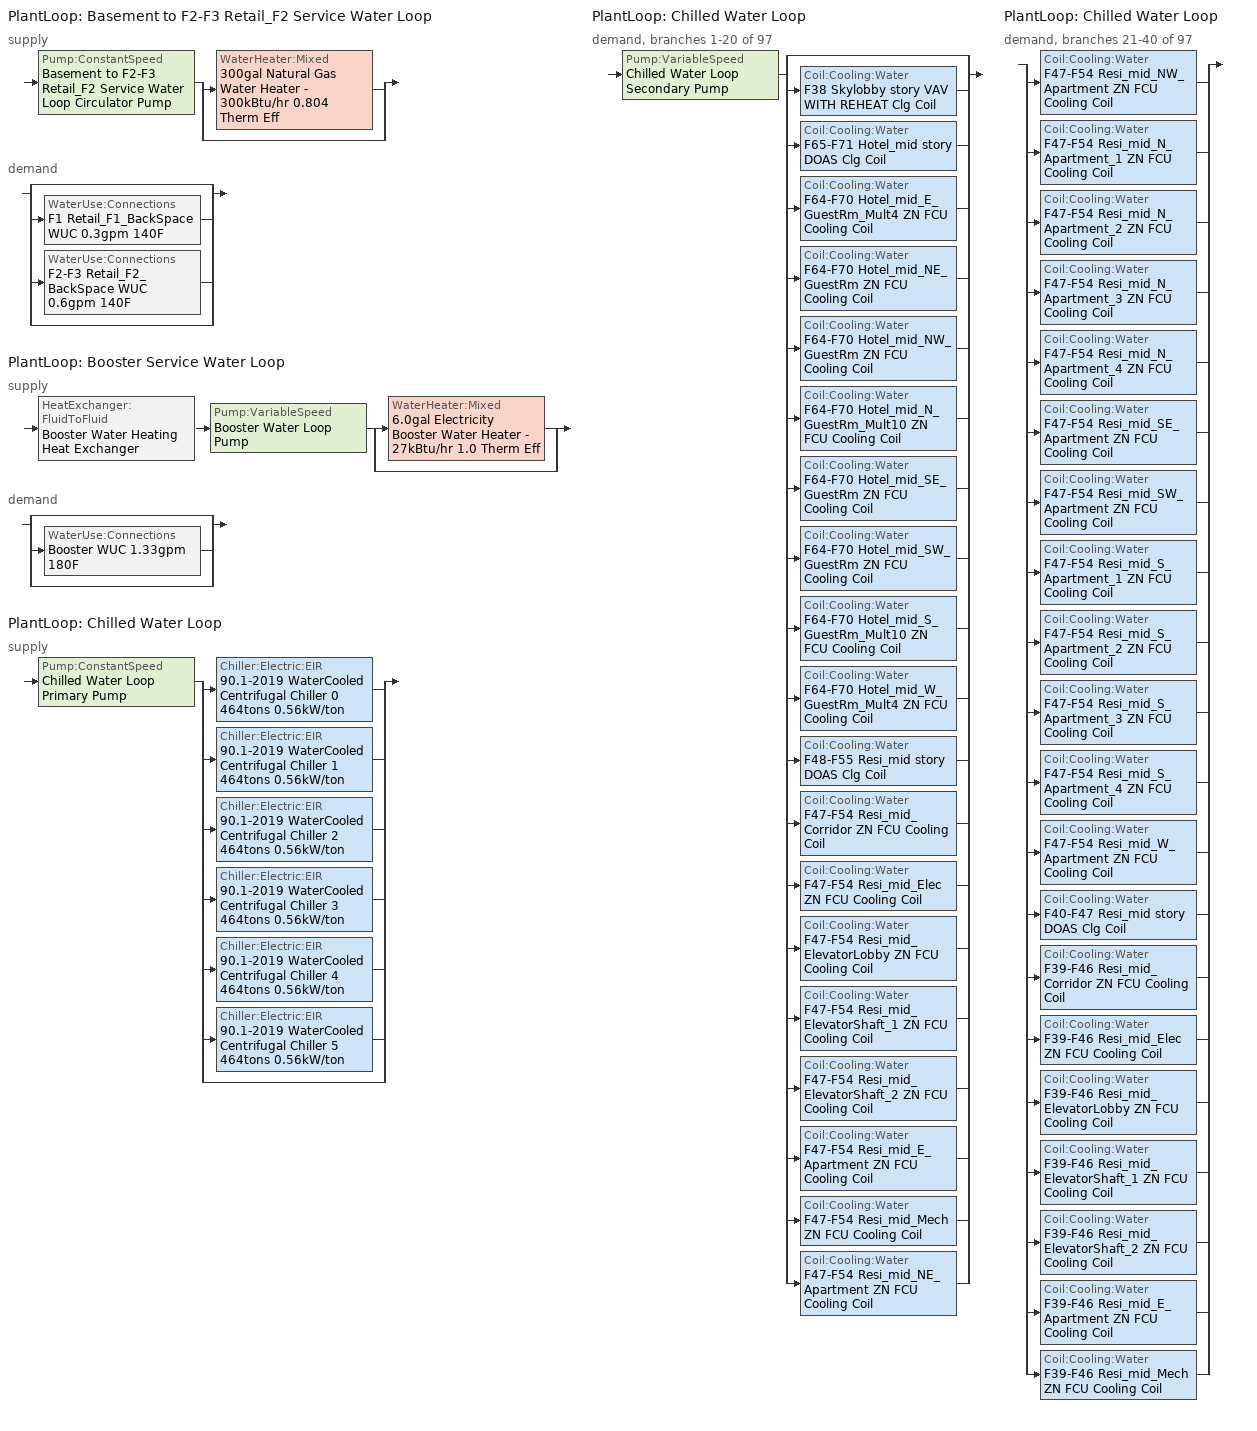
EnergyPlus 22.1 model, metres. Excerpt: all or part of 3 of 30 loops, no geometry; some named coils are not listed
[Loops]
PlantLoop 'Basement to F2-F3 Retail_F2 Service Water Loop'
 supply: Pump:ConstantSpeed 'Basement to F2-F3 Retail_F2 Service Water Loop Circulator Pump' > split
  | WaterHeater:Mixed '300gal Natural Gas Water Heater - 300kBtu/hr 0.804 Therm Eff'
  | bypass
 demand: split
  | bypass
  | WaterUse:Connections 'F1 Retail_F1_BackSpace WUC 0.3gpm 140F'
  | WaterUse:Connections 'F2-F3 Retail_F2_BackSpace WUC 0.6gpm 140F'
  | bypass
PlantLoop 'Booster Service Water Loop'
 supply: HeatExchanger:FluidToFluid 'Booster Water Heating Heat Exchanger' > Pump:VariableSpeed 'Booster Water Loop Pump' > split
  | WaterHeater:Mixed '6.0gal Electricity Booster Water Heater - 27kBtu/hr 1.0 Therm Eff'
  | bypass
 demand: split
  | bypass
  | WaterUse:Connections 'Booster WUC 1.33gpm 180F'
  | bypass
PlantLoop 'Chilled Water Loop'
 supply: Pump:ConstantSpeed 'Chilled Water Loop Primary Pump' > split
  | Chiller:Electric:EIR '90.1-2019 WaterCooled  Centrifugal Chiller 0 464tons 0.56kW/ton'
  | Chiller:Electric:EIR '90.1-2019 WaterCooled  Centrifugal Chiller 1 464tons 0.56kW/ton'
  | Chiller:Electric:EIR '90.1-2019 WaterCooled  Centrifugal Chiller 2 464tons 0.56kW/ton'
  | Chiller:Electric:EIR '90.1-2019 WaterCooled  Centrifugal Chiller 3 464tons 0.56kW/ton'
  | Chiller:Electric:EIR '90.1-2019 WaterCooled  Centrifugal Chiller 4 464tons 0.56kW/ton'
  | Chiller:Electric:EIR '90.1-2019 WaterCooled  Centrifugal Chiller 5 464tons 0.56kW/ton'
  | bypass
PlantLoop 'Chilled Water Loop'
 demand, branches 1-20 of 97: Pump:VariableSpeed 'Chilled Water Loop Secondary Pump' > split
  | bypass
  | Coil:Cooling:Water 'F38 Skylobby story VAV WITH REHEAT Clg Coil'
  | Coil:Cooling:Water 'F65-F71 Hotel_mid story DOAS Clg Coil'
  | Coil:Cooling:Water 'F64-F70 Hotel_mid_E_GuestRm_Mult4 ZN FCU Cooling Coil'
  | Coil:Cooling:Water 'F64-F70 Hotel_mid_NE_GuestRm ZN FCU Cooling Coil'
  | Coil:Cooling:Water 'F64-F70 Hotel_mid_NW_GuestRm ZN FCU Cooling Coil'
  | Coil:Cooling:Water 'F64-F70 Hotel_mid_N_GuestRm_Mult10 ZN FCU Cooling Coil'
  | Coil:Cooling:Water 'F64-F70 Hotel_mid_SE_GuestRm ZN FCU Cooling Coil'
  | Coil:Cooling:Water 'F64-F70 Hotel_mid_SW_GuestRm ZN FCU Cooling Coil'
  | Coil:Cooling:Water 'F64-F70 Hotel_mid_S_GuestRm_Mult10 ZN FCU Cooling Coil'
  | Coil:Cooling:Water 'F64-F70 Hotel_mid_W_GuestRm_Mult4 ZN FCU Cooling Coil'
  | Coil:Cooling:Water 'F48-F55 Resi_mid story DOAS Clg Coil'
  | Coil:Cooling:Water 'F47-F54 Resi_mid_Corridor ZN FCU Cooling Coil'
  | Coil:Cooling:Water 'F47-F54 Resi_mid_Elec ZN FCU Cooling Coil'
  | Coil:Cooling:Water 'F47-F54 Resi_mid_ElevatorLobby ZN FCU Cooling Coil'
  | Coil:Cooling:Water 'F47-F54 Resi_mid_ElevatorShaft_1 ZN FCU Cooling Coil'
  | Coil:Cooling:Water 'F47-F54 Resi_mid_ElevatorShaft_2 ZN FCU Cooling Coil'
  | Coil:Cooling:Water 'F47-F54 Resi_mid_E_Apartment ZN FCU Cooling Coil'
  | Coil:Cooling:Water 'F47-F54 Resi_mid_Mech ZN FCU Cooling Coil'
  | Coil:Cooling:Water 'F47-F54 Resi_mid_NE_Apartment ZN FCU Cooling Coil'
PlantLoop 'Chilled Water Loop'
 demand, branches 21-40 of 97: split
  | Coil:Cooling:Water 'F47-F54 Resi_mid_NW_Apartment ZN FCU Cooling Coil'
  | Coil:Cooling:Water 'F47-F54 Resi_mid_N_Apartment_1 ZN FCU Cooling Coil'
  | Coil:Cooling:Water 'F47-F54 Resi_mid_N_Apartment_2 ZN FCU Cooling Coil'
  | Coil:Cooling:Water 'F47-F54 Resi_mid_N_Apartment_3 ZN FCU Cooling Coil'
  | Coil:Cooling:Water 'F47-F54 Resi_mid_N_Apartment_4 ZN FCU Cooling Coil'
  | Coil:Cooling:Water 'F47-F54 Resi_mid_SE_Apartment ZN FCU Cooling Coil'
  | Coil:Cooling:Water 'F47-F54 Resi_mid_SW_Apartment ZN FCU Cooling Coil'
  | Coil:Cooling:Water 'F47-F54 Resi_mid_S_Apartment_1 ZN FCU Cooling Coil'
  | Coil:Cooling:Water 'F47-F54 Resi_mid_S_Apartment_2 ZN FCU Cooling Coil'
  | Coil:Cooling:Water 'F47-F54 Resi_mid_S_Apartment_3 ZN FCU Cooling Coil'
  | Coil:Cooling:Water 'F47-F54 Resi_mid_S_Apartment_4 ZN FCU Cooling Coil'
  | Coil:Cooling:Water 'F47-F54 Resi_mid_W_Apartment ZN FCU Cooling Coil'
  | Coil:Cooling:Water 'F40-F47 Resi_mid story DOAS Clg Coil'
  | Coil:Cooling:Water 'F39-F46 Resi_mid_Corridor ZN FCU Cooling Coil'
  | Coil:Cooling:Water 'F39-F46 Resi_mid_Elec ZN FCU Cooling Coil'
  | Coil:Cooling:Water 'F39-F46 Resi_mid_ElevatorLobby ZN FCU Cooling Coil'
  | Coil:Cooling:Water 'F39-F46 Resi_mid_ElevatorShaft_1 ZN FCU Cooling Coil'
  | Coil:Cooling:Water 'F39-F46 Resi_mid_ElevatorShaft_2 ZN FCU Cooling Coil'
  | Coil:Cooling:Water 'F39-F46 Resi_mid_E_Apartment ZN FCU Cooling Coil'
  | Coil:Cooling:Water 'F39-F46 Resi_mid_Mech ZN FCU Cooling Coil'
[Fan:OnOff] Availability Schedule=Always On Discrete; Pressure Rise {Pa}=270.9; Maximum Flow Rate {m3/s}=Autosize; Motor In Airstream Fraction=1
Name | Fan Total Efficiency | Motor Efficiency | Fan Power Ratio Function of Speed Ratio Curve | Fan Efficiency Ratio Function of Speed Ratio Curve
F39-F46 Resi_mid_Corridor ZN Fan Coil fan | 0.455889 | 0.828889 | Fan On Off Power Curve 28 | Fan On Off Efficiency Curve 28
F39-F46 Resi_mid_Elec ZN Fan Coil fan | 0.455889 | 0.828889 | Fan On Off Power Curve 29 | Fan On Off Efficiency Curve 29
F39-F46 Resi_mid_ElevatorLobby ZN Fan Coil fan | 0.455889 | 0.828889 | Fan On Off Power Curve 30 | Fan On Off Efficiency Curve 30
F39-F46 Resi_mid_ElevatorShaft_1 ZN Fan Coil fan | 0.4675 | 0.85 | Fan On Off Power Curve 31 | Fan On Off Efficiency Curve 31
F39-F46 Resi_mid_ElevatorShaft_2 ZN Fan Coil fan | 0.4675 | 0.85 | Fan On Off Power Curve 32 | Fan On Off Efficiency Curve 32
F39-F46 Resi_mid_E_Apartment ZN Fan Coil fan | 0.455889 | 0.828889 | Fan On Off Power Curve 33 | Fan On Off Efficiency Curve 33
F39-F46 Resi_mid_Mech ZN Fan Coil fan | 0.455889 | 0.828889 | Fan On Off Power Curve 34 | Fan On Off Efficiency Curve 34
F47-F54 Resi_mid_Corridor ZN Fan Coil fan | 0.455889 | 0.828889 | Fan On Off Power Curve 8 | Fan On Off Efficiency Curve 8
F47-F54 Resi_mid_Elec ZN Fan Coil fan | 0.455889 | 0.828889 | Fan On Off Power Curve 9 | Fan On Off Efficiency Curve 9
F47-F54 Resi_mid_ElevatorLobby ZN Fan Coil fan | 0.455889 | 0.828889 | Fan On Off Power Curve 10 | Fan On Off Efficiency Curve 10
F47-F54 Resi_mid_ElevatorShaft_1 ZN Fan Coil fan | 0.4675 | 0.85 | Fan On Off Power Curve 11 | Fan On Off Efficiency Curve 11
F47-F54 Resi_mid_ElevatorShaft_2 ZN Fan Coil fan | 0.4675 | 0.85 | Fan On Off Power Curve 12 | Fan On Off Efficiency Curve 12
F47-F54 Resi_mid_E_Apartment ZN Fan Coil fan | 0.455889 | 0.828889 | Fan On Off Power Curve 13 | Fan On Off Efficiency Curve 13
F47-F54 Resi_mid_Mech ZN Fan Coil fan | 0.455889 | 0.828889 | Fan On Off Power Curve 14 | Fan On Off Efficiency Curve 14
F47-F54 Resi_mid_NE_Apartment ZN Fan Coil fan | 0.455889 | 0.828889 | Fan On Off Power Curve 15 | Fan On Off Efficiency Curve 15
F47-F54 Resi_mid_NW_Apartment ZN Fan Coil fan | 0.455889 | 0.828889 | Fan On Off Power Curve 16 | Fan On Off Efficiency Curve 16
F47-F54 Resi_mid_N_Apartment_1 ZN Fan Coil fan | 0.455889 | 0.828889 | Fan On Off Power Curve 17 | Fan On Off Efficiency Curve 17
F47-F54 Resi_mid_N_Apartment_2 ZN Fan Coil fan | 0.455889 | 0.828889 | Fan On Off Power Curve 18 | Fan On Off Efficiency Curve 18
F47-F54 Resi_mid_N_Apartment_3 ZN Fan Coil fan | 0.455889 | 0.828889 | Fan On Off Power Curve 19 | Fan On Off Efficiency Curve 19
F47-F54 Resi_mid_N_Apartment_4 ZN Fan Coil fan | 0.455889 | 0.828889 | Fan On Off Power Curve 20 | Fan On Off Efficiency Curve 20
F47-F54 Resi_mid_SE_Apartment ZN Fan Coil fan | 0.455889 | 0.828889 | Fan On Off Power Curve 21 | Fan On Off Efficiency Curve 21
F47-F54 Resi_mid_SW_Apartment ZN Fan Coil fan | 0.455889 | 0.828889 | Fan On Off Power Curve 22 | Fan On Off Efficiency Curve 22
F47-F54 Resi_mid_S_Apartment_1 ZN Fan Coil fan | 0.455889 | 0.828889 | Fan On Off Power Curve 23 | Fan On Off Efficiency Curve 23
F47-F54 Resi_mid_S_Apartment_2 ZN Fan Coil fan | 0.455889 | 0.828889 | Fan On Off Power Curve 24 | Fan On Off Efficiency Curve 24
F47-F54 Resi_mid_S_Apartment_3 ZN Fan Coil fan | 0.455889 | 0.828889 | Fan On Off Power Curve 25 | Fan On Off Efficiency Curve 25
F47-F54 Resi_mid_S_Apartment_4 ZN Fan Coil fan | 0.455889 | 0.828889 | Fan On Off Power Curve 26 | Fan On Off Efficiency Curve 26
F47-F54 Resi_mid_W_Apartment ZN Fan Coil fan | 0.455889 | 0.828889 | Fan On Off Power Curve 27 | Fan On Off Efficiency Curve 27
F64-F70 Hotel_mid_E_GuestRm_Mult4 ZN Fan Coil fan | 0.455889 | 0.828889 | Fan On Off Power Curve | Fan On Off Efficiency Curve
F64-F70 Hotel_mid_NE_GuestRm ZN Fan Coil fan | 0.455889 | 0.828889 | Fan On Off Power Curve 1 | Fan On Off Efficiency Curve 1
F64-F70 Hotel_mid_NW_GuestRm ZN Fan Coil fan | 0.455889 | 0.828889 | Fan On Off Power Curve 2 | Fan On Off Efficiency Curve 2
F64-F70 Hotel_mid_N_GuestRm_Mult10 ZN Fan Coil fan | 0.455889 | 0.828889 | Fan On Off Power Curve 3 | Fan On Off Efficiency Curve 3
F64-F70 Hotel_mid_SE_GuestRm ZN Fan Coil fan | 0.455889 | 0.828889 | Fan On Off Power Curve 4 | Fan On Off Efficiency Curve 4
F64-F70 Hotel_mid_SW_GuestRm ZN Fan Coil fan | 0.455889 | 0.828889 | Fan On Off Power Curve 5 | Fan On Off Efficiency Curve 5
F64-F70 Hotel_mid_S_GuestRm_Mult10 ZN Fan Coil fan | 0.455889 | 0.828889 | Fan On Off Power Curve 6 | Fan On Off Efficiency Curve 6
F64-F70 Hotel_mid_W_GuestRm_Mult4 ZN Fan Coil fan | 0.455889 | 0.828889 | Fan On Off Power Curve 7 | Fan On Off Efficiency Curve 7
[Coil:Cooling:Water] Availability Schedule=Always On Discrete; Design Water Flow Rate {m3/s}=Autosize; Design Air Flow Rate {m3/s}=Autosize; Design Inlet Water Temperature {C}=Autosize; Design Inlet Air Temperature {C}=Autosize; Design Outlet Air Temperature {C}=Autosize; Design Inlet Air Humidity Ratio {kgWater/kgDryAir}=Autosize; Design Outlet Air Humidity Ratio {kgWater/kgDryAir}=Autosize; Type of Analysis=SimpleAnalysis; Heat Exchanger Configuration=CrossFlow
F39-F46 Resi_mid_Corridor ZN FCU Cooling Coil; F39-F46 Resi_mid_Elec ZN FCU Cooling Coil; F39-F46 Resi_mid_ElevatorLobby ZN FCU Cooling Coil; F39-F46 Resi_mid_ElevatorShaft_1 ZN FCU Cooling Coil; F39-F46 Resi_mid_ElevatorShaft_2 ZN FCU Cooling Coil; F39-F46 Resi_mid_E_Apartment ZN FCU Cooling Coil; F39-F46 Resi_mid_Mech ZN FCU Cooling Coil; F47-F54 Resi_mid_Corridor ZN FCU Cooling Coil; F47-F54 Resi_mid_Elec ZN FCU Cooling Coil; F47-F54 Resi_mid_ElevatorLobby ZN FCU Cooling Coil; F47-F54 Resi_mid_ElevatorShaft_1 ZN FCU Cooling Coil; F47-F54 Resi_mid_ElevatorShaft_2 ZN FCU Cooling Coil; F47-F54 Resi_mid_E_Apartment ZN FCU Cooling Coil; F47-F54 Resi_mid_Mech ZN FCU Cooling Coil; F47-F54 Resi_mid_NE_Apartment ZN FCU Cooling Coil; F47-F54 Resi_mid_NW_Apartment ZN FCU Cooling Coil; F47-F54 Resi_mid_N_Apartment_1 ZN FCU Cooling Coil; F47-F54 Resi_mid_N_Apartment_2 ZN FCU Cooling Coil; F47-F54 Resi_mid_N_Apartment_3 ZN FCU Cooling Coil; F47-F54 Resi_mid_N_Apartment_4 ZN FCU Cooling Coil; F47-F54 Resi_mid_SE_Apartment ZN FCU Cooling Coil; F47-F54 Resi_mid_SW_Apartment ZN FCU Cooling Coil; F47-F54 Resi_mid_S_Apartment_1 ZN FCU Cooling Coil; F47-F54 Resi_mid_S_Apartment_2 ZN FCU Cooling Coil; F47-F54 Resi_mid_S_Apartment_3 ZN FCU Cooling Coil; F47-F54 Resi_mid_S_Apartment_4 ZN FCU Cooling Coil; F47-F54 Resi_mid_W_Apartment ZN FCU Cooling Coil; F64-F70 Hotel_mid_E_GuestRm_Mult4 ZN FCU Cooling Coil; F64-F70 Hotel_mid_NE_GuestRm ZN FCU Cooling Coil; F64-F70 Hotel_mid_NW_GuestRm ZN FCU Cooling Coil; F64-F70 Hotel_mid_N_GuestRm_Mult10 ZN FCU Cooling Coil; F64-F70 Hotel_mid_SE_GuestRm ZN FCU Cooling Coil; F64-F70 Hotel_mid_SW_GuestRm ZN FCU Cooling Coil; F64-F70 Hotel_mid_S_GuestRm_Mult10 ZN FCU Cooling Coil; F64-F70 Hotel_mid_W_GuestRm_Mult4 ZN FCU Cooling Coil
[ZoneHVAC:FourPipeFanCoil] Availability Schedule=Always On Discrete; Capacity Control Method=CyclingFan; Maximum Supply Air Flow Rate {m3/s}=Autosize; Maximum Outdoor Air Flow Rate {m3/s}=0; Maximum Cold Water Flow Rate {m3/s}=Autosize; Maximum Hot Water Flow Rate {m3/s}=Autosize; Minimum Supply Air Temperature in Cooling Mode {C}=Autosize; Maximum Supply Air Temperature in Heating Mode {C}=Autosize
Name | Supply Air Fan | Cooling Coil | Heating Coil
F39-F46 Resi_mid_Corridor ZN FCU | F39-F46 Resi_mid_Corridor ZN Fan Coil fan | F39-F46 Resi_mid_Corridor ZN FCU Cooling Coil | F39-F46 Resi_mid_Corridor ZN FCU Heating Coil
F39-F46 Resi_mid_Elec ZN FCU | F39-F46 Resi_mid_Elec ZN Fan Coil fan | F39-F46 Resi_mid_Elec ZN FCU Cooling Coil | F39-F46 Resi_mid_Elec ZN FCU Heating Coil
F39-F46 Resi_mid_ElevatorLobby ZN FCU | F39-F46 Resi_mid_ElevatorLobby ZN Fan Coil fan | F39-F46 Resi_mid_ElevatorLobby ZN FCU Cooling Coil | F39-F46 Resi_mid_ElevatorLobby ZN FCU Heating Coil
F39-F46 Resi_mid_ElevatorShaft_1 ZN FCU | F39-F46 Resi_mid_ElevatorShaft_1 ZN Fan Coil fan | F39-F46 Resi_mid_ElevatorShaft_1 ZN FCU Cooling Coil | F39-F46 Resi_mid_ElevatorShaft_1 ZN FCU Heating Coil
F39-F46 Resi_mid_ElevatorShaft_2 ZN FCU | F39-F46 Resi_mid_ElevatorShaft_2 ZN Fan Coil fan | F39-F46 Resi_mid_ElevatorShaft_2 ZN FCU Cooling Coil | F39-F46 Resi_mid_ElevatorShaft_2 ZN FCU Heating Coil
F39-F46 Resi_mid_E_Apartment ZN FCU | F39-F46 Resi_mid_E_Apartment ZN Fan Coil fan | F39-F46 Resi_mid_E_Apartment ZN FCU Cooling Coil | F39-F46 Resi_mid_E_Apartment ZN FCU Heating Coil
F39-F46 Resi_mid_Mech ZN FCU | F39-F46 Resi_mid_Mech ZN Fan Coil fan | F39-F46 Resi_mid_Mech ZN FCU Cooling Coil | F39-F46 Resi_mid_Mech ZN FCU Heating Coil
F47-F54 Resi_mid_Corridor ZN FCU | F47-F54 Resi_mid_Corridor ZN Fan Coil fan | F47-F54 Resi_mid_Corridor ZN FCU Cooling Coil | F47-F54 Resi_mid_Corridor ZN FCU Heating Coil
F47-F54 Resi_mid_Elec ZN FCU | F47-F54 Resi_mid_Elec ZN Fan Coil fan | F47-F54 Resi_mid_Elec ZN FCU Cooling Coil | F47-F54 Resi_mid_Elec ZN FCU Heating Coil
F47-F54 Resi_mid_ElevatorLobby ZN FCU | F47-F54 Resi_mid_ElevatorLobby ZN Fan Coil fan | F47-F54 Resi_mid_ElevatorLobby ZN FCU Cooling Coil | F47-F54 Resi_mid_ElevatorLobby ZN FCU Heating Coil
F47-F54 Resi_mid_ElevatorShaft_1 ZN FCU | F47-F54 Resi_mid_ElevatorShaft_1 ZN Fan Coil fan | F47-F54 Resi_mid_ElevatorShaft_1 ZN FCU Cooling Coil | F47-F54 Resi_mid_ElevatorShaft_1 ZN FCU Heating Coil
F47-F54 Resi_mid_ElevatorShaft_2 ZN FCU | F47-F54 Resi_mid_ElevatorShaft_2 ZN Fan Coil fan | F47-F54 Resi_mid_ElevatorShaft_2 ZN FCU Cooling Coil | F47-F54 Resi_mid_ElevatorShaft_2 ZN FCU Heating Coil
F47-F54 Resi_mid_E_Apartment ZN FCU | F47-F54 Resi_mid_E_Apartment ZN Fan Coil fan | F47-F54 Resi_mid_E_Apartment ZN FCU Cooling Coil | F47-F54 Resi_mid_E_Apartment ZN FCU Heating Coil
F47-F54 Resi_mid_Mech ZN FCU | F47-F54 Resi_mid_Mech ZN Fan Coil fan | F47-F54 Resi_mid_Mech ZN FCU Cooling Coil | F47-F54 Resi_mid_Mech ZN FCU Heating Coil
F47-F54 Resi_mid_NE_Apartment ZN FCU | F47-F54 Resi_mid_NE_Apartment ZN Fan Coil fan | F47-F54 Resi_mid_NE_Apartment ZN FCU Cooling Coil | F47-F54 Resi_mid_NE_Apartment ZN FCU Heating Coil
F47-F54 Resi_mid_NW_Apartment ZN FCU | F47-F54 Resi_mid_NW_Apartment ZN Fan Coil fan | F47-F54 Resi_mid_NW_Apartment ZN FCU Cooling Coil | F47-F54 Resi_mid_NW_Apartment ZN FCU Heating Coil
F47-F54 Resi_mid_N_Apartment_1 ZN FCU | F47-F54 Resi_mid_N_Apartment_1 ZN Fan Coil fan | F47-F54 Resi_mid_N_Apartment_1 ZN FCU Cooling Coil | F47-F54 Resi_mid_N_Apartment_1 ZN FCU Heating Coil
F47-F54 Resi_mid_N_Apartment_2 ZN FCU | F47-F54 Resi_mid_N_Apartment_2 ZN Fan Coil fan | F47-F54 Resi_mid_N_Apartment_2 ZN FCU Cooling Coil | F47-F54 Resi_mid_N_Apartment_2 ZN FCU Heating Coil
F47-F54 Resi_mid_N_Apartment_3 ZN FCU | F47-F54 Resi_mid_N_Apartment_3 ZN Fan Coil fan | F47-F54 Resi_mid_N_Apartment_3 ZN FCU Cooling Coil | F47-F54 Resi_mid_N_Apartment_3 ZN FCU Heating Coil
F47-F54 Resi_mid_N_Apartment_4 ZN FCU | F47-F54 Resi_mid_N_Apartment_4 ZN Fan Coil fan | F47-F54 Resi_mid_N_Apartment_4 ZN FCU Cooling Coil | F47-F54 Resi_mid_N_Apartment_4 ZN FCU Heating Coil
F47-F54 Resi_mid_SE_Apartment ZN FCU | F47-F54 Resi_mid_SE_Apartment ZN Fan Coil fan | F47-F54 Resi_mid_SE_Apartment ZN FCU Cooling Coil | F47-F54 Resi_mid_SE_Apartment ZN FCU Heating Coil
F47-F54 Resi_mid_SW_Apartment ZN FCU | F47-F54 Resi_mid_SW_Apartment ZN Fan Coil fan | F47-F54 Resi_mid_SW_Apartment ZN FCU Cooling Coil | F47-F54 Resi_mid_SW_Apartment ZN FCU Heating Coil
F47-F54 Resi_mid_S_Apartment_1 ZN FCU | F47-F54 Resi_mid_S_Apartment_1 ZN Fan Coil fan | F47-F54 Resi_mid_S_Apartment_1 ZN FCU Cooling Coil | F47-F54 Resi_mid_S_Apartment_1 ZN FCU Heating Coil
F47-F54 Resi_mid_S_Apartment_2 ZN FCU | F47-F54 Resi_mid_S_Apartment_2 ZN Fan Coil fan | F47-F54 Resi_mid_S_Apartment_2 ZN FCU Cooling Coil | F47-F54 Resi_mid_S_Apartment_2 ZN FCU Heating Coil
F47-F54 Resi_mid_S_Apartment_3 ZN FCU | F47-F54 Resi_mid_S_Apartment_3 ZN Fan Coil fan | F47-F54 Resi_mid_S_Apartment_3 ZN FCU Cooling Coil | F47-F54 Resi_mid_S_Apartment_3 ZN FCU Heating Coil
F47-F54 Resi_mid_S_Apartment_4 ZN FCU | F47-F54 Resi_mid_S_Apartment_4 ZN Fan Coil fan | F47-F54 Resi_mid_S_Apartment_4 ZN FCU Cooling Coil | F47-F54 Resi_mid_S_Apartment_4 ZN FCU Heating Coil
F47-F54 Resi_mid_W_Apartment ZN FCU | F47-F54 Resi_mid_W_Apartment ZN Fan Coil fan | F47-F54 Resi_mid_W_Apartment ZN FCU Cooling Coil | F47-F54 Resi_mid_W_Apartment ZN FCU Heating Coil
F64-F70 Hotel_mid_E_GuestRm_Mult4 ZN FCU | F64-F70 Hotel_mid_E_GuestRm_Mult4 ZN Fan Coil fan | F64-F70 Hotel_mid_E_GuestRm_Mult4 ZN FCU Cooling Coil | F64-F70 Hotel_mid_E_GuestRm_Mult4 ZN FCU Heating Coil
F64-F70 Hotel_mid_NE_GuestRm ZN FCU | F64-F70 Hotel_mid_NE_GuestRm ZN Fan Coil fan | F64-F70 Hotel_mid_NE_GuestRm ZN FCU Cooling Coil | F64-F70 Hotel_mid_NE_GuestRm ZN FCU Heating Coil
F64-F70 Hotel_mid_NW_GuestRm ZN FCU | F64-F70 Hotel_mid_NW_GuestRm ZN Fan Coil fan | F64-F70 Hotel_mid_NW_GuestRm ZN FCU Cooling Coil | F64-F70 Hotel_mid_NW_GuestRm ZN FCU Heating Coil
F64-F70 Hotel_mid_N_GuestRm_Mult10 ZN FCU | F64-F70 Hotel_mid_N_GuestRm_Mult10 ZN Fan Coil fan | F64-F70 Hotel_mid_N_GuestRm_Mult10 ZN FCU Cooling Coil | F64-F70 Hotel_mid_N_GuestRm_Mult10 ZN FCU Heating Coil
F64-F70 Hotel_mid_SE_GuestRm ZN FCU | F64-F70 Hotel_mid_SE_GuestRm ZN Fan Coil fan | F64-F70 Hotel_mid_SE_GuestRm ZN FCU Cooling Coil | F64-F70 Hotel_mid_SE_GuestRm ZN FCU Heating Coil
F64-F70 Hotel_mid_SW_GuestRm ZN FCU | F64-F70 Hotel_mid_SW_GuestRm ZN Fan Coil fan | F64-F70 Hotel_mid_SW_GuestRm ZN FCU Cooling Coil | F64-F70 Hotel_mid_SW_GuestRm ZN FCU Heating Coil
F64-F70 Hotel_mid_S_GuestRm_Mult10 ZN FCU | F64-F70 Hotel_mid_S_GuestRm_Mult10 ZN Fan Coil fan | F64-F70 Hotel_mid_S_GuestRm_Mult10 ZN FCU Cooling Coil | F64-F70 Hotel_mid_S_GuestRm_Mult10 ZN FCU Heating Coil
F64-F70 Hotel_mid_W_GuestRm_Mult4 ZN FCU | F64-F70 Hotel_mid_W_GuestRm_Mult4 ZN Fan Coil fan | F64-F70 Hotel_mid_W_GuestRm_Mult4 ZN FCU Cooling Coil | F64-F70 Hotel_mid_W_GuestRm_Mult4 ZN FCU Heating Coil
[SetpointManager:Scheduled] Control Variable=Temperature
Name | Schedule | Setpoint Node or NodeList
Service hot water setpoint manager | Service Water Loop Temp - 140F | Basement to F2-F3 Retail_F2 Service Water Loop Supply Outlet Node
Hot water booster setpoint manager | Service Water Booster Temp - 180F | Booster Service Water Loop Supply Outlet Node
Chilled Water Loop Setpoint Manager | Chilled Water Loop Temp - 44F | Chilled Water Loop Supply Outlet Node
[PlantLoop] Fluid Type=Water; Maximum Loop Flow Rate {m3/s}=Autosize; Minimum Loop Flow Rate {m3/s}=0; Plant Loop Volume {m3}=Autocalculate; Load Distribution Scheme=Optimal; Plant Loop Demand Calculation Scheme=SingleSetpoint
Name | Plant Equipment Operation Scheme | Maximum Loop Temperature {C} | Minimum Loop Temperature {C} | Common Pipe Simulation
Basement to F2-F3 Retail_F2 Service Water Loop | Basement to F2-F3 Retail_F2 Service Water Loop Operation Schemes | 60 | 10 | None
Booster Service Water Loop | Booster Service Water Loop Operation Schemes | 100 | 0 | None
Chilled Water Loop | Chilled Water Loop Operation Schemes | 40 | 1 | CommonPipe
[Sizing:Plant] Sizing Option=NonCoincident; Zone Timesteps in Averaging Window=1; Coincident Sizing Factor Mode=None
Name | Loop Type | Design Loop Exit Temperature {C} | Loop Design Temperature Difference {deltaC}
Basement to F2-F3 Retail_F2 Service Water Loop | Heating | 60 | 5
Booster Service Water Loop | Heating | 82.2222 | 5
Chilled Water Loop | Cooling | 6.66667 | 5.61111
[Pump:ConstantSpeed] Design Flow Rate {m3/s}=Autosize; Design Power Consumption {W}=Autosize; Fraction of Motor Inefficiencies to Fluid Stream=0; Pump Control Type=Intermittent; Design Power Sizing Method=PowerPerFlowPerPressure; Design Electric Power per Unit Flow Rate {W/(m3/s)}=348701.1; Design Shaft Power per Unit Flow Rate per Unit Head {W-s/m3-Pa}=1.28205
Name | Design Pump Head {Pa} | Motor Efficiency
Basement to F2-F3 Retail_F2 Service Water Loop Circulator Pump | 29891 | 0.865
Chilled Water Loop Primary Pump | 44836 | 0.955395
[WaterHeater:Mixed] Deadband Temperature Difference {deltaC}=2; Heater Control Type=Cycle; Heater Ignition Minimum Flow Rate {m3/s}=0; Heater Ignition Delay {s}=0; Off Cycle Parasitic Heat Fraction to Tank=0; On Cycle Parasitic Heat Fraction to Tank=0; Ambient Temperature Indicator=Schedule; Ambient Temperature Schedule=Water Heater Ambient Temp Schedule 71.6F; Off Cycle Loss Fraction to Zone=1; On Cycle Loss Fraction to Zone=1; Use Side Effectiveness=1; Source Side Effectiveness=1; Use Side Design Flow Rate {m3/s}=Autosize; Source Side Design Flow Rate {m3/s}=Autosize; Indirect Water Heating Recovery Time {hr}=1.5; Source Side Flow Control Mode=IndirectHeatPrimarySetpoint
Name | Tank Volume {m3} | Setpoint Temperature Schedule | Maximum Temperature Limit {C} | Heater Maximum Capacity {W} | Heater Fuel Type | Heater Thermal Efficiency | Off Cycle Parasitic Fuel Consumption Rate {W} | Off Cycle Parasitic Fuel Type | On Cycle Parasitic Fuel Consumption Rate {W} | On Cycle Parasitic Fuel Type | Off Cycle Loss Coefficient to Ambient Temperature {W/K} | On Cycle Loss Coefficient to Ambient Temperature {W/K}
300gal Natural Gas Water Heater - 300kBtu/hr 0.804 Therm Eff | 1.13562 | Service Water Loop Temp - 140F | 60 | 87921.3 | NaturalGas | 0.803984 | 8146.58 | NaturalGas | 8146.58 | NaturalGas | 11.2595 | 11.2595
6.0gal Electricity Booster Water Heater - 27kBtu/hr 1.0 Therm Eff | 0.0227125 | Service Water Loop Temp - 180F | 82.2222 | 7999.96 | Electricity | 1 | 0 | Electricity | 0 | Electricity | 2.26162 | 2.26162
[WaterHeater:Sizing] Design Mode=PeakDraw; Time Storage Can Meet Peak Draw {hr}=0.538503; Time for Tank Recovery {hr}=0; Nominal Tank Volume for Autosizing Plant Connections {m3}=1
300gal Natural Gas Water Heater - 300kBtu/hr 0.804 Therm Eff; 6.0gal Electricity Booster Water Heater - 27kBtu/hr 1.0 Therm Eff
[WaterUse:Connections] Drain Water Heat Exchanger Type=None; Drain Water Heat Exchanger Destination=Plant
Name | Water Use Equipment Name 1
F1 Retail_F1_BackSpace WUC 0.3gpm 140F | F1 Retail_F1_BackSpace Service Water Use 0.3gpm 140F
F2-F3 Retail_F2_BackSpace WUC 0.6gpm 140F | F2-F3 Retail_F2_BackSpace Service Water Use 0.6gpm 140F
Booster WUC 1.33gpm 180F | Booster Service Water Use 1.33gpm 180F
[WaterUse:Equipment] Sensible Fraction Schedule=Fraction Sensible - 0.2; Latent Fraction Schedule=Fraction Latent - 0.05
Name | Peak Flow Rate {m3/s} | Flow Rate Fraction Schedule | Target Temperature Schedule
F1 Retail_F1_BackSpace Service Water Use 0.3gpm 140F | 1.89248e-05 | RetailStandalone BLDG_SWH_SCH | Mixed Water At Faucet Temp - 140F
F2-F3 Retail_F2_BackSpace Service Water Use 0.6gpm 140F | 3.78496e-05 | RetailStandalone BLDG_SWH_SCH | Mixed Water At Faucet Temp - 140F
Booster Service Water Use 1.33gpm 180F | 8.391e-05 | HotelLarge BLDG_SWH_SCH | Mixed Water At Faucet Temp - 180F
[PlantEquipmentOperationSchemes] Control Scheme Schedule Name 1=Always On Discrete
Name | Control Scheme Object Type 1 | Control Scheme Name 1
Basement to F2-F3 Retail_F2 Service Water Loop Operation Schemes | PlantEquipmentOperation:HeatingLoad | Basement to F2-F3 Retail_F2 Service Water Loop Heating Operation Scheme
Booster Service Water Loop Operation Schemes | PlantEquipmentOperation:HeatingLoad | Booster Service Water Loop Heating Operation Scheme
Chilled Water Loop Operation Schemes | PlantEquipmentOperation:CoolingLoad | Chilled Water Loop Cooling Operation Scheme
[PlantEquipmentOperation:HeatingLoad] Load Range Lower Limit 1 {W}=0; Load Range Upper Limit 1 {W}=1000000000
Name | Range Equipment List Name 1
Basement to F2-F3 Retail_F2 Service Water Loop Heating Operation Scheme | Basement to F2-F3 Retail_F2 Service Water Loop Heating Equipment List
Booster Service Water Loop Heating Operation Scheme | Booster Service Water Loop Heating Equipment List
[PlantEquipmentList]
Basement to F2-F3 Retail_F2 Service Water Loop Heating Equipment List: WaterHeater:Mixed, 300gal Natural Gas Water Heater - 300kBtu/hr 0.804 Therm Eff
Booster Service Water Loop Heating Equipment List: HeatExchanger:FluidToFluid, Booster Water Heating Heat Exchanger, WaterHeater:Mixed, 6.0gal Electricity Booster Water Heater - 27kBtu/hr 1.0 Therm Eff
Chilled Water Loop Cooling Equipment List: Chiller:Electric:EIR, 90.1-2019 WaterCooled  Centrifugal Chiller 0 464tons 0.56kW/ton, Chiller:Electric:EIR, 90.1-2019 WaterCooled  Centrifugal Chiller 1 464tons 0.56kW/ton, Chiller:Electric:EIR, 90.1-2019 WaterCooled  Centrifugal Chiller 2 464tons 0.56kW/ton, Chiller:Electric:EIR, 90.1-2019 WaterCooled  Centrifugal Chiller 3 464tons 0.56kW/ton, Chiller:Electric:EIR, 90.1-2019 WaterCooled  Centrifugal Chiller 4 464tons 0.56kW/ton, Chiller:Electric:EIR, 90.1-2019 WaterCooled  Centrifugal Chiller 5 464tons 0.56kW/ton
[HeatExchanger:FluidToFluid]
Booster Water Heating Heat Exchanger: Loop Demand Side Design Flow Rate {m3/s}=Autosize; Loop Supply Side Design Flow Rate {m3/s}=Autosize; Heat Exchange Model Type=Ideal; Heat Exchanger U-Factor Times Area Value {W/K}=Autosize; Control Type=UncontrolledOn; Minimum Temperature Difference to Activate Heat Exchanger {deltaC}=0.01; Heat Transfer Metering End Use Type=LoopToLoop; Component Override Cooling Control Temperature Mode=Loop; Sizing Factor=1; Operation Minimum Temperature Limit {C}=0; Operation Maximum Temperature Limit {C}=100
[Pump:VariableSpeed] Design Maximum Flow Rate {m3/s}=Autosize; Fraction of Motor Inefficiencies to Fluid Stream=0; Coefficient 1 of the Part Load Performance Curve=0; Design Minimum Flow Rate {m3/s}=0; Pump Control Type=Intermittent; Skin Loss Radiative Fraction=0.5; Design Power Sizing Method=PowerPerFlowPerPressure; Design Electric Power per Unit Flow Rate {W/(m3/s)}=348701.1; Design Shaft Power per Unit Flow Rate per Unit Head {W/((m3/s)-Pa)}=1.28205; Design Minimum Flow Rate Fraction=0
Name | Design Pump Head {Pa} | Design Power Consumption {W} | Motor Efficiency | Coefficient 2 of the Part Load Performance Curve | Coefficient 3 of the Part Load Performance Curve | Coefficient 4 of the Part Load Performance Curve
Booster Water Loop Pump | 0 | 0 | 1 | 3.2485 | -4.7443 | 2.5294
Chilled Water Loop Secondary Pump | 134508 | Autosize | 0.964494 | 0.0205 | 0.4101 | 0.5753
[Chiller:Electric:EIR] Reference Capacity {W}=Autosize; Reference COP {W/W}=6.28036; Reference Leaving Chilled Water Temperature {C}=6.66667; Reference Entering Condenser Fluid Temperature {C}=35; Reference Chilled Water Flow Rate {m3/s}=Autosize; Reference Condenser Fluid Flow Rate {m3/s}=Autosize; Cooling Capacity Function of Temperature Curve=WaterCooled_Centrifugal_Chiller_2010_PathA_CAPFT; Electric Input to Cooling Output Ratio Function of Temperature Curve=WaterCooled_Centrifugal_Chiller_2010_PathA_EIRFT; Electric Input to Cooling Output Ratio Function of Part Load Ratio Curve=ChlrWtrCentPathAAllEIRRatio_fQRatio; Minimum Part Load Ratio=0.15; Maximum Part Load Ratio=1; Optimum Part Load Ratio=1; Minimum Unloading Ratio=0.25; Condenser Type=WaterCooled; Condenser Fan Power Ratio {W/W}=0; Fraction of Compressor Electric Consumption Rejected by Condenser=1; Leaving Chilled Water Lower Temperature Limit {C}=2.22222; Chiller Flow Mode=ConstantFlow; Sizing Factor=0.17; Basin Heater Capacity {W/K}=0; Basin Heater Setpoint Temperature {C}=10; Condenser Heat Recovery Relative Capacity Fraction=1
90.1-2019 WaterCooled  Centrifugal Chiller 0 464tons 0.56kW/ton; 90.1-2019 WaterCooled  Centrifugal Chiller 1 464tons 0.56kW/ton; 90.1-2019 WaterCooled  Centrifugal Chiller 2 464tons 0.56kW/ton; 90.1-2019 WaterCooled  Centrifugal Chiller 3 464tons 0.56kW/ton; 90.1-2019 WaterCooled  Centrifugal Chiller 4 464tons 0.56kW/ton; 90.1-2019 WaterCooled  Centrifugal Chiller 5 464tons 0.56kW/ton
[PlantEquipmentOperation:CoolingLoad]
Chilled Water Loop Cooling Operation Scheme: Load Range Lower Limit 1 {W}=0; Load Range Upper Limit 1 {W}=1000000000; Range Equipment List Name 1=Chilled Water Loop Cooling Equipment List
[Schedule:Day:Interval]
Chilled Water Loop Temp - 44F Default: No, 24:00, 6.66667
Fraction Latent - 0.05 Default: No, 24:00, 0.05
Fraction Sensible - 0.2 Default: No, 24:00, 0.2
HotelLarge BLDG_SWH_SCH Default: No, 01:00, 0.25, 05:00, 0.2, 06:00, 0.3, 09:00, 0.5, 10:00, 0.55, 12:00, 0.5, 14:00, 0.4, 17:00, 0.3, 18:00, 0.4, 20:00, 0.5, 21:00, 0.4, 22:00, 0.5, 23:00, 0.4, 24:00, 0.2
HotelLarge BLDG_SWH_SCH SmrDsn|Wkdy Day; HotelLarge BLDG_SWH_SCH Summer Design Day: No, 01:00, 0.2, 04:00, 0.15, 05:00, 0.2, 06:00, 0.25, 07:00, 0.5, 08:00, 0.6, 09:00, 0.55, 10:00, 0.45, 11:00, 0.4, 12:00, 0.45, 13:00, 0.4, 14:00, 0.35, 17:00, 0.3, 18:00, 0.4, 19:00, 0.55, 20:00, 0.6, 21:00, 0.5, 22:00, 0.55, 23:00, 0.45, 24:00, 0.25
HotelLarge BLDG_SWH_SCH Winter Design Day; HotelLarge BLDG_SWH_SCH WntrDsn|Sat Day: No, 01:00, 0.2, 04:00, 0.15, 05:00, 0.2, 06:00, 0.25, 07:00, 0.4, 10:00, 0.5, 11:00, 0.45, 13:00, 0.5, 14:00, 0.45, 16:00, 0.4, 17:00, 0.35, 18:00, 0.4, 20:00, 0.55, 21:00, 0.5, 22:00, 0.55, 23:00, 0.4, 24:00, 0.3
Mixed Water At Faucet Temp - 140F Default; Service Water Loop Temp - 140F Default: No, 24:00, 60
Mixed Water At Faucet Temp - 180F Default; Service Water Booster Temp - 180F Default; Service Water Loop Temp - 180F Default: No, 24:00, 82.2222
RetailStandalone BLDG_SWH_SCH Default: No, 09:00, 0, 10:00, 0.14, 11:00, 0.29, 12:00, 0.31, 14:00, 0.36, 15:00, 0.34, 16:00, 0.35, 17:00, 0.37, 18:00, 0.34, 19:00, 0.25, 24:00, 0
RetailStandalone BLDG_SWH_SCH SmrDsn|Wkdy Day; RetailStandalone BLDG_SWH_SCH Summer Design Day: No, 07:00, 0, 08:00, 0.15, 09:00, 0.23, 10:00, 0.32, 11:00, 0.41, 12:00, 0.57, 13:00, 0.62, 14:00, 0.61, 15:00, 0.5, 16:00, 0.45, 17:00, 0.46, 18:00, 0.47, 19:00, 0.42, 20:00, 0.34, 21:00, 0.33, 24:00, 0
RetailStandalone BLDG_SWH_SCH Winter Design Day; RetailStandalone BLDG_SWH_SCH WntrDsn|Sat Day: No, 07:00, 0, 08:00, 0.2, 09:00, 0.24, 10:00, 0.27, 11:00, 0.42, 12:00, 0.54, 13:00, 0.59, 14:00, 0.6, 15:00, 0.49, 16:00, 0.48, 17:00, 0.47, 18:00, 0.46, 19:00, 0.44, 20:00, 0.36, 21:00, 0.29, 22:00, 0.22, 24:00, 0
Water Heater Ambient Temp Schedule 71.6F Default: No, 24:00, 22
[Schedule:Week:Daily]
Chilled Water Loop Temp - 44F Week Rule - Jan1-Dec31: Chilled Water Loop Temp - 44F Default, Chilled Water Loop Temp - 44F Default, Chilled Water Loop Temp - 44F Default, Chilled Water Loop Temp - 44F Default, Chilled Water Loop Temp - 44F Default, Chilled Water Loop Temp - 44F Default, Chilled Water Loop Temp - 44F Default, Chilled Water Loop Temp - 44F Default, Chilled Water Loop Temp - 44F Default, Chilled Water Loop Temp - 44F Default, Chilled Water Loop Temp - 44F Default, Chilled Water Loop Temp - 44F Default
Fraction Latent - 0.05 Week Rule - Jan1-Dec31: Fraction Latent - 0.05 Default, Fraction Latent - 0.05 Default, Fraction Latent - 0.05 Default, Fraction Latent - 0.05 Default, Fraction Latent - 0.05 Default, Fraction Latent - 0.05 Default, Fraction Latent - 0.05 Default, Fraction Latent - 0.05 Default, Fraction Latent - 0.05 Default, Fraction Latent - 0.05 Default, Fraction Latent - 0.05 Default, Fraction Latent - 0.05 Default
Fraction Sensible - 0.2 Week Rule - Jan1-Dec31: Fraction Sensible - 0.2 Default, Fraction Sensible - 0.2 Default, Fraction Sensible - 0.2 Default, Fraction Sensible - 0.2 Default, Fraction Sensible - 0.2 Default, Fraction Sensible - 0.2 Default, Fraction Sensible - 0.2 Default, Fraction Sensible - 0.2 Default, Fraction Sensible - 0.2 Default, Fraction Sensible - 0.2 Default, Fraction Sensible - 0.2 Default, Fraction Sensible - 0.2 Default
HotelLarge BLDG_SWH_SCH Week Rule - Jan1-Dec31: HotelLarge BLDG_SWH_SCH Default, HotelLarge BLDG_SWH_SCH SmrDsn|Wkdy Day, HotelLarge BLDG_SWH_SCH SmrDsn|Wkdy Day, HotelLarge BLDG_SWH_SCH SmrDsn|Wkdy Day, HotelLarge BLDG_SWH_SCH SmrDsn|Wkdy Day, HotelLarge BLDG_SWH_SCH SmrDsn|Wkdy Day, HotelLarge BLDG_SWH_SCH WntrDsn|Sat Day, HotelLarge BLDG_SWH_SCH Default, HotelLarge BLDG_SWH_SCH Summer Design Day, HotelLarge BLDG_SWH_SCH Winter Design Day, HotelLarge BLDG_SWH_SCH Default, HotelLarge BLDG_SWH_SCH Default
Mixed Water At Faucet Temp - 140F Week Rule - Jan1-Dec31: Mixed Water At Faucet Temp - 140F Default, Mixed Water At Faucet Temp - 140F Default, Mixed Water At Faucet Temp - 140F Default, Mixed Water At Faucet Temp - 140F Default, Mixed Water At Faucet Temp - 140F Default, Mixed Water At Faucet Temp - 140F Default, Mixed Water At Faucet Temp - 140F Default, Mixed Water At Faucet Temp - 140F Default, Mixed Water At Faucet Temp - 140F Default, Mixed Water At Faucet Temp - 140F Default, Mixed Water At Faucet Temp - 140F Default, Mixed Water At Faucet Temp - 140F Default
Mixed Water At Faucet Temp - 180F Week Rule - Jan1-Dec31: Mixed Water At Faucet Temp - 180F Default, Mixed Water At Faucet Temp - 180F Default, Mixed Water At Faucet Temp - 180F Default, Mixed Water At Faucet Temp - 180F Default, Mixed Water At Faucet Temp - 180F Default, Mixed Water At Faucet Temp - 180F Default, Mixed Water At Faucet Temp - 180F Default, Mixed Water At Faucet Temp - 180F Default, Mixed Water At Faucet Temp - 180F Default, Mixed Water At Faucet Temp - 180F Default, Mixed Water At Faucet Temp - 180F Default, Mixed Water At Faucet Temp - 180F Default
RetailStandalone BLDG_SWH_SCH Week Rule - Jan1-Dec31: RetailStandalone BLDG_SWH_SCH Default, RetailStandalone BLDG_SWH_SCH SmrDsn|Wkdy Day, RetailStandalone BLDG_SWH_SCH SmrDsn|Wkdy Day, RetailStandalone BLDG_SWH_SCH SmrDsn|Wkdy Day, RetailStandalone BLDG_SWH_SCH SmrDsn|Wkdy Day, RetailStandalone BLDG_SWH_SCH SmrDsn|Wkdy Day, RetailStandalone BLDG_SWH_SCH WntrDsn|Sat Day, RetailStandalone BLDG_SWH_SCH Default, RetailStandalone BLDG_SWH_SCH Summer Design Day, RetailStandalone BLDG_SWH_SCH Winter Design Day, RetailStandalone BLDG_SWH_SCH Default, RetailStandalone BLDG_SWH_SCH Default
Service Water Booster Temp - 180F Week Rule - Jan1-Dec31: Service Water Booster Temp - 180F Default, Service Water Booster Temp - 180F Default, Service Water Booster Temp - 180F Default, Service Water Booster Temp - 180F Default, Service Water Booster Temp - 180F Default, Service Water Booster Temp - 180F Default, Service Water Booster Temp - 180F Default, Service Water Booster Temp - 180F Default, Service Water Booster Temp - 180F Default, Service Water Booster Temp - 180F Default, Service Water Booster Temp - 180F Default, Service Water Booster Temp - 180F Default
Service Water Loop Temp - 140F Week Rule - Jan1-Dec31: Service Water Loop Temp - 140F Default, Service Water Loop Temp - 140F Default, Service Water Loop Temp - 140F Default, Service Water Loop Temp - 140F Default, Service Water Loop Temp - 140F Default, Service Water Loop Temp - 140F Default, Service Water Loop Temp - 140F Default, Service Water Loop Temp - 140F Default, Service Water Loop Temp - 140F Default, Service Water Loop Temp - 140F Default, Service Water Loop Temp - 140F Default, Service Water Loop Temp - 140F Default
Service Water Loop Temp - 180F Week Rule - Jan1-Dec31: Service Water Loop Temp - 180F Default, Service Water Loop Temp - 180F Default, Service Water Loop Temp - 180F Default, Service Water Loop Temp - 180F Default, Service Water Loop Temp - 180F Default, Service Water Loop Temp - 180F Default, Service Water Loop Temp - 180F Default, Service Water Loop Temp - 180F Default, Service Water Loop Temp - 180F Default, Service Water Loop Temp - 180F Default, Service Water Loop Temp - 180F Default, Service Water Loop Temp - 180F Default
Water Heater Ambient Temp Schedule 71.6F Week Rule - Jan1-Dec31: Water Heater Ambient Temp Schedule 71.6F Default, Water Heater Ambient Temp Schedule 71.6F Default, Water Heater Ambient Temp Schedule 71.6F Default, Water Heater Ambient Temp Schedule 71.6F Default, Water Heater Ambient Temp Schedule 71.6F Default, Water Heater Ambient Temp Schedule 71.6F Default, Water Heater Ambient Temp Schedule 71.6F Default, Water Heater Ambient Temp Schedule 71.6F Default, Water Heater Ambient Temp Schedule 71.6F Default, Water Heater Ambient Temp Schedule 71.6F Default, Water Heater Ambient Temp Schedule 71.6F Default, Water Heater Ambient Temp Schedule 71.6F Default
[Schedule:Year]
Chilled Water Loop Temp - 44F: Chilled Water Loop Temp - 44F Week Rule - Jan1-Dec31, 1, 1, 12, 31
Fraction Latent - 0.05: Fraction Latent - 0.05 Week Rule - Jan1-Dec31, 1, 1, 12, 31
Fraction Sensible - 0.2: Fraction Sensible - 0.2 Week Rule - Jan1-Dec31, 1, 1, 12, 31
HotelLarge BLDG_SWH_SCH: HotelLarge BLDG_SWH_SCH Week Rule - Jan1-Dec31, 1, 1, 12, 31
Mixed Water At Faucet Temp - 140F: Mixed Water At Faucet Temp - 140F Week Rule - Jan1-Dec31, 1, 1, 12, 31
Mixed Water At Faucet Temp - 180F: Mixed Water At Faucet Temp - 180F Week Rule - Jan1-Dec31, 1, 1, 12, 31
RetailStandalone BLDG_SWH_SCH: RetailStandalone BLDG_SWH_SCH Week Rule - Jan1-Dec31, 1, 1, 12, 31
Service Water Booster Temp - 180F: Service Water Booster Temp - 180F Week Rule - Jan1-Dec31, 1, 1, 12, 31
Service Water Loop Temp - 140F: Service Water Loop Temp - 140F Week Rule - Jan1-Dec31, 1, 1, 12, 31
Service Water Loop Temp - 180F: Service Water Loop Temp - 180F Week Rule - Jan1-Dec31, 1, 1, 12, 31
Water Heater Ambient Temp Schedule 71.6F: Water Heater Ambient Temp Schedule 71.6F Week Rule - Jan1-Dec31, 1, 1, 12, 31
[Schedule:Constant]
Always On Discrete: Hourly Value=1
[Curve:Exponent] Coefficient1 Constant=1; Coefficient2 Constant=0; Coefficient3 Constant=0; Minimum Value of x {BasedOnField A2}=0; Maximum Value of x {BasedOnField A2}=1
Fan On Off Power Curve 28; Fan On Off Power Curve 29; Fan On Off Power Curve 30; Fan On Off Power Curve 31; Fan On Off Power Curve 32; Fan On Off Power Curve 33; Fan On Off Power Curve 34; Fan On Off Power Curve 8; Fan On Off Power Curve 9; Fan On Off Power Curve 10; Fan On Off Power Curve 11; Fan On Off Power Curve 12; Fan On Off Power Curve 13; Fan On Off Power Curve 14; Fan On Off Power Curve 15; Fan On Off Power Curve 16; Fan On Off Power Curve 17; Fan On Off Power Curve 18; Fan On Off Power Curve 19; Fan On Off Power Curve 20; Fan On Off Power Curve 21; Fan On Off Power Curve 22; Fan On Off Power Curve 23; Fan On Off Power Curve 24; Fan On Off Power Curve 25; Fan On Off Power Curve 26; Fan On Off Power Curve 27; Fan On Off Power Curve; Fan On Off Power Curve 1; Fan On Off Power Curve 2; Fan On Off Power Curve 3; Fan On Off Power Curve 4; Fan On Off Power Curve 5; Fan On Off Power Curve 6; Fan On Off Power Curve 7
[Curve:Cubic] Coefficient1 Constant=1; Coefficient2 x=0; Coefficient3 x**2=0; Coefficient4 x**3=0; Minimum Value of x {BasedOnField A2}=0; Maximum Value of x {BasedOnField A2}=1
Fan On Off Efficiency Curve 28; Fan On Off Efficiency Curve 29; Fan On Off Efficiency Curve 30; Fan On Off Efficiency Curve 31; Fan On Off Efficiency Curve 32; Fan On Off Efficiency Curve 33; Fan On Off Efficiency Curve 34; Fan On Off Efficiency Curve 8; Fan On Off Efficiency Curve 9; Fan On Off Efficiency Curve 10; Fan On Off Efficiency Curve 11; Fan On Off Efficiency Curve 12; Fan On Off Efficiency Curve 13; Fan On Off Efficiency Curve 14; Fan On Off Efficiency Curve 15; Fan On Off Efficiency Curve 16; Fan On Off Efficiency Curve 17; Fan On Off Efficiency Curve 18; Fan On Off Efficiency Curve 19; Fan On Off Efficiency Curve 20; Fan On Off Efficiency Curve 21; Fan On Off Efficiency Curve 22; Fan On Off Efficiency Curve 23; Fan On Off Efficiency Curve 24; Fan On Off Efficiency Curve 25; Fan On Off Efficiency Curve 26; Fan On Off Efficiency Curve 27; Fan On Off Efficiency Curve; Fan On Off Efficiency Curve 1; Fan On Off Efficiency Curve 2; Fan On Off Efficiency Curve 3; Fan On Off Efficiency Curve 4; Fan On Off Efficiency Curve 5; Fan On Off Efficiency Curve 6; Fan On Off Efficiency Curve 7
[Curve:Biquadratic] Minimum Value of x {BasedOnField A2}=5; Maximum Value of x {BasedOnField A2}=10; Minimum Value of y {BasedOnField A3}=17.78; Maximum Value of y {BasedOnField A3}=46.11
Name | Coefficient1 Constant | Coefficient2 x | Coefficient3 x**2 | Coefficient4 y | Coefficient5 y**2 | Coefficient6 x*y
WaterCooled_Centrifugal_Chiller_2010_PathA_CAPFT | 0.760017 | 0.0147432 | 0.0002144 | 0.0207218 | -0.0006425 | 0.0008007
WaterCooled_Centrifugal_Chiller_2010_PathA_EIRFT | 0.677258 | 0.0117857 | -0.0001967 | 0.0014414 | 0.0003005 | -0.0006807
[Curve:Quadratic]
ChlrWtrCentPathAAllEIRRatio_fQRatio: Coefficient1 Constant=0.222149; Coefficient2 x=0.503156; Coefficient3 x**2=0.256905; Minimum Value of x {BasedOnField A2}=0.1; Maximum Value of x {BasedOnField A2}=1; Minimum Curve Output {BasedOnField A3}=0.28
